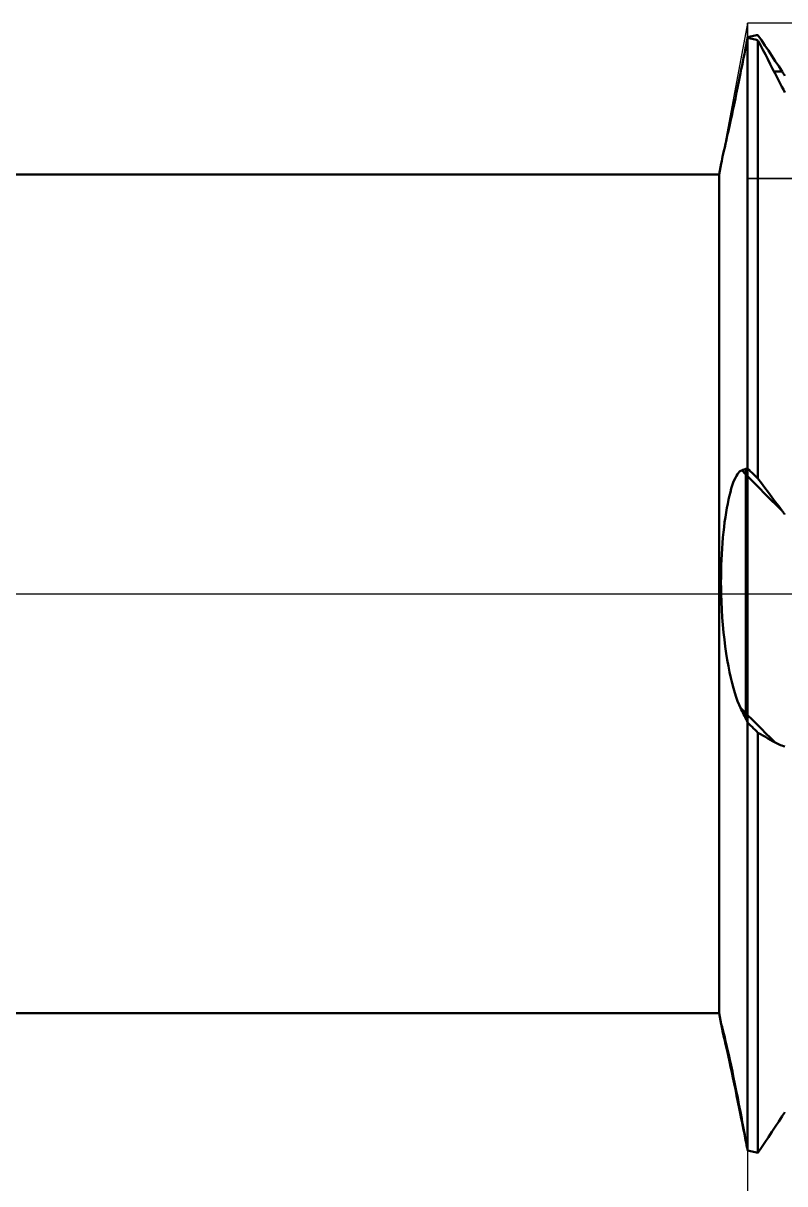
# Model space of a CAD drawing. Header units: millimetres. Extents: x -108 to 139, y -57 to 79.
# Drawn here: x 10.9 to 23.62, y -9.85 to 9.53 of the extents above; entities that cross this region are included whole.
import ezdxf

# ---------------------------------------------------------------- set-up
doc = ezdxf.new("R2010")
doc.units = ezdxf.units.MM
doc.header["$LTSCALE"] = 8
doc.linetypes.add('LONGDASH_DASH', pattern=[0.85, 0.4, -0.2, 0.05, -0.2])
for name, color, linetype in [('1', 4, 'CONTINUOUS'), ('2', 7, 'CONTINUOUS'), ('4', 2, 'LONGDASH_DASH'), ('CUT', 1, 'CONTINUOUS'), ('NOCUT', 7, 'CONTINUOUS'), ('SK4', 2, 'LONGDASH_DASH')]:
    doc.layers.add(name, color=color, linetype=linetype)

msp = doc.modelspace()

# ---------------------------------------------------------------- linework, layer by layer
at = {"layer": '1', "color": 4, "linetype": 'CONTINUOUS', "lineweight": 50}
for p, q in [((23.025, 9.298), (23.05, 9.303)), ((23.05, 9.303), (23.074, 9.308)), ((23.074, 9.308), (23.099, 9.313)), ((23.099, 9.313), (23.124, 9.318)), ((23.124, 9.318), (23.149, 9.323)), ((23.149, 9.323), (23.173, 9.328)), ((23.231, 9.242), (23.173, 9.328)), ((22.959, 9.074), (22.971, 9.138)), ((22.971, 9.138), (22.975, 9.16)), ((22.971, 9.138), (22.975, 9.158)), ((22.971, 9.138), (22.971, 9.138)), ((22.971, 9.138), (22.971, 9.138)), ((22.971, 9.138), (22.971, 9.138)), ((22.971, 9.138), (22.971, 9.138)), ((22.971, 9.138), (22.971, 9.138)), ((22.971, 9.138), (22.971, 9.138)), ((22.975, 9.16), (22.979, 9.182)), ((22.975, 9.158), (22.979, 9.178)), ((22.979, 9.182), (22.984, 9.204)), ((22.979, 9.178), (22.984, 9.199)), ((22.984, 9.204), (22.988, 9.226)), ((22.984, 9.199), (22.988, 9.219)), ((22.988, 9.226), (22.992, 9.248)), ((22.988, 9.219), (22.992, 9.239)), ((22.992, 9.248), (22.996, 9.27)), ((22.992, 9.239), (22.996, 9.259)), ((22.996, 9.27), (23, 9.292)), ((22.996, 9.259), (23, 9.28)), ((23, 9.292), (23.025, 9.298)), ((23, 9.29), (23, 9.292)), ((23, 9.29), (23, 9.292)), ((23, 9.288), (23, 9.29)), ((23, 9.288), (23, 9.29)), ((23, 9.286), (23, 9.288)), ((23, 9.286), (23, 9.288)), ((23, 9.284), (23, 9.286)), ((23, 9.284), (23, 9.286)), ((23, 9.282), (23, 9.284)), ((23, 9.282), (23, 9.284)), ((23, 9.28), (23, 9.282)), ((23, 9.28), (23, 9.282)), ((23.025, 9.274), (23, 9.28)), ((23, -9.292), (23, 9.28)), ((23.05, 9.268), (23.025, 9.274)), ((23.074, 9.263), (23.05, 9.268)), ((23.099, 9.257), (23.074, 9.263)), ((23.124, 9.251), (23.099, 9.257)), ((23.149, 9.245), (23.124, 9.251)), ((23.173, 9.239), (23.149, 9.245)), ((23.214, 9.16), (23.173, 9.239)), ((23.173, 1.926), (23.173, 9.239)), ((23.255, 9.081), (23.214, 9.16)), ((23.289, 9.155), (23.231, 9.242)), ((23.347, 9.068), (23.289, 9.155)), ((22.92, 8.883), (22.933, 8.947)), ((22.933, 8.947), (22.946, 9.011)), ((22.946, 9.011), (22.959, 9.074)), ((23.296, 9.002), (23.255, 9.081)), ((23.336, 8.923), (23.296, 9.002)), ((23.377, 8.843), (23.336, 8.923)), ((23.404, 8.981), (23.347, 9.068)), ((23.462, 8.894), (23.404, 8.981)), ((22.882, 8.693), (22.895, 8.756)), ((22.895, 8.756), (22.907, 8.82)), ((22.907, 8.82), (22.92, 8.883)), ((23.418, 8.764), (23.377, 8.843)), ((23.458, 8.684), (23.418, 8.764)), ((23.519, 8.806), (23.462, 8.894)), ((23.487, 8.717), (23.509, 8.717)), ((23.509, 8.717), (23.531, 8.717)), ((23.576, 8.718), (23.519, 8.806)), ((23.531, 8.717), (23.554, 8.718)), ((23.554, 8.718), (23.576, 8.718)), ((23.582, 8.708), (23.576, 8.718)), ((22.838, 8.475), (22.86, 8.582)), ((22.86, 8.582), (22.882, 8.693)), ((23.442, 8.716), (23.464, 8.717)), ((23.481, 8.64), (23.458, 8.684)), ((23.464, 8.717), (23.487, 8.717)), ((23.504, 8.595), (23.481, 8.64)), ((23.527, 8.551), (23.504, 8.595)), ((23.55, 8.506), (23.527, 8.551)), ((23.589, 8.698), (23.582, 8.708)), ((23.595, 8.688), (23.589, 8.698)), ((23.602, 8.678), (23.595, 8.688)), ((23.608, 8.669), (23.602, 8.678)), ((23.614, 8.659), (23.608, 8.669)), ((23.621, 8.649), (23.614, 8.659)), ((22.795, 8.268), (22.816, 8.37)), ((22.816, 8.37), (22.838, 8.475)), ((23.573, 8.461), (23.55, 8.506)), ((23.597, 8.416), (23.573, 8.461)), ((23.621, 8.371), (23.597, 8.416)), ((22.753, 8.073), (22.774, 8.168)), ((22.774, 8.168), (22.795, 8.268)), ((22.714, 7.892), (22.734, 7.98)), ((22.734, 7.98), (22.753, 8.073)), ((22.678, 7.726), (22.696, 7.807)), ((22.696, 7.807), (22.714, 7.892)), ((22.631, 7.512), (22.645, 7.579)), ((22.645, 7.579), (22.661, 7.65)), ((22.661, 7.65), (22.678, 7.726)), ((22.593, 7.345), (22.604, 7.395)), ((22.604, 7.395), (22.617, 7.451)), ((22.617, 7.451), (22.631, 7.512)), ((22.524, 7), (22.558, 7.182)), ((22.558, 7.183), (22.562, 7.202)), ((22.562, 7.202), (22.568, 7.228)), ((22.568, 7.228), (22.575, 7.261)), ((22.575, 7.261), (22.583, 7.3)), ((22.583, 7.3), (22.593, 7.345)), ((0, 7), (22.524, 7)), ((22.524, -7), (22.524, 7)), ((22.778, 1.9), (22.796, 1.938)), ((22.796, 1.938), (22.813, 1.972)), ((22.813, 1.972), (22.831, 2)), ((22.831, 2), (22.848, 2.023)), ((22.848, 2.023), (22.866, 2.041)), ((22.866, 2.041), (22.884, 2.055)), ((22.884, 2.055), (22.901, 2.063)), ((22.901, 2.063), (22.911, 2.066)), ((22.971, 1.992), (22.901, 2.063)), ((22.911, 2.066), (22.921, 2.069)), ((22.921, 2.069), (22.931, 2.072)), ((22.931, 2.072), (22.941, 2.076)), ((22.941, 2.076), (22.951, 2.079)), ((22.951, 2.079), (22.961, 2.082)), ((22.961, 2.082), (22.971, 2.086)), ((22.971, 2.086), (22.975, 2.087)), ((22.971, -2.086), (22.971, 2.086)), ((22.976, 1.988), (22.971, 1.992)), ((22.975, 2.087), (22.979, 2.087)), ((22.981, 1.983), (22.976, 1.988)), ((22.979, 2.087), (22.984, 2.088)), ((22.986, 1.978), (22.981, 1.983)), ((22.984, 2.088), (22.988, 2.089)), ((22.99, 1.973), (22.986, 1.978)), ((22.988, 2.089), (22.992, 2.09)), ((22.995, 1.968), (22.99, 1.973)), ((22.992, 2.09), (22.996, 2.091)), ((23, 1.963), (22.995, 1.968)), ((22.996, 2.091), (23, 2.092)), ((23.025, 2.068), (23, 2.092)), ((23.096, 1.866), (23, 1.963)), ((23.05, 2.045), (23.025, 2.068)), ((23.074, 2.021), (23.05, 2.045)), ((23.099, 1.997), (23.074, 2.021)), ((23.124, 1.973), (23.099, 1.997)), ((23.149, 1.95), (23.124, 1.973)), ((23.173, 1.926), (23.149, 1.95)), ((22.712, 1.7), (22.728, 1.757)), ((22.728, 1.757), (22.744, 1.809)), ((22.744, 1.809), (22.761, 1.857)), ((22.761, 1.857), (22.778, 1.9)), ((23.192, 1.769), (23.096, 1.866)), ((23.231, 1.848), (23.173, 1.926)), ((23.288, 1.672), (23.192, 1.769)), ((23.289, 1.77), (23.231, 1.848)), ((23.347, 1.692), (23.289, 1.77)), ((22.667, 1.506), (22.681, 1.575)), ((22.681, 1.575), (22.696, 1.64)), ((22.696, 1.64), (22.712, 1.7)), ((23.384, 1.577), (23.288, 1.672)), ((23.404, 1.615), (23.347, 1.692)), ((23.48, 1.481), (23.384, 1.577)), ((23.462, 1.538), (23.404, 1.615)), ((22.628, 1.28), (22.64, 1.358)), ((22.64, 1.358), (22.653, 1.434)), ((22.653, 1.434), (22.667, 1.506)), ((23.519, 1.462), (23.462, 1.538)), ((23.576, 1.387), (23.48, 1.481)), ((23.576, 1.387), (23.519, 1.462)), ((23.582, 1.378), (23.576, 1.387)), ((23.589, 1.37), (23.582, 1.378)), ((23.595, 1.361), (23.589, 1.37)), ((23.602, 1.352), (23.595, 1.361)), ((22.606, 1.114), (22.616, 1.198)), ((22.616, 1.198), (22.628, 1.28)), ((23.608, 1.344), (23.602, 1.352)), ((23.614, 1.335), (23.608, 1.344)), ((23.621, 1.326), (23.614, 1.335)), ((22.587, 0.939), (22.596, 1.028)), ((22.596, 1.028), (22.606, 1.114)), ((22.573, 0.758), (22.58, 0.849)), ((22.58, 0.849), (22.587, 0.939)), ((22.563, 0.571), (22.567, 0.665)), ((22.567, 0.665), (22.573, 0.758)), ((22.557, 0.382), (22.559, 0.477)), ((22.559, 0.477), (22.563, 0.571)), ((22.555, 0.19), (22.556, 0.286)), ((22.556, 0.286), (22.557, 0.382)), ((22.556, 0.095), (22.555, 0.19)), ((22.558, 0), (22.556, 0.095)), ((22.563, -0.132), (22.558, 0)), ((22.569, -0.263), (22.563, -0.132)), ((22.577, -0.392), (22.569, -0.263)), ((22.587, -0.519), (22.577, -0.392)), ((22.599, -0.643), (22.587, -0.519)), ((22.612, -0.763), (22.599, -0.643)), ((22.627, -0.88), (22.612, -0.763)), ((22.643, -0.992), (22.627, -0.88)), ((22.66, -1.101), (22.643, -0.992)), ((22.679, -1.205), (22.66, -1.101)), ((22.699, -1.305), (22.679, -1.205)), ((22.719, -1.399), (22.699, -1.305)), ((22.741, -1.488), (22.719, -1.399)), ((22.763, -1.572), (22.741, -1.488)), ((22.786, -1.65), (22.763, -1.572)), ((22.809, -1.722), (22.786, -1.65)), ((22.833, -1.789), (22.809, -1.722)), ((22.857, -1.849), (22.833, -1.789)), ((22.882, -1.903), (22.857, -1.849)), ((22.895, -1.929), (22.882, -1.903)), ((22.971, -1.992), (22.882, -1.903)), ((22.907, -1.955), (22.895, -1.929)), ((22.92, -1.982), (22.907, -1.955)), ((22.933, -2.008), (22.92, -1.982)), ((22.946, -2.034), (22.933, -2.008)), ((22.959, -2.06), (22.946, -2.034)), ((22.971, -2.086), (22.959, -2.06)), ((22.976, -1.997), (22.971, -1.992)), ((22.975, -2.094), (22.971, -2.086)), ((22.979, -2.103), (22.975, -2.094)), ((22.981, -2.002), (22.976, -1.997)), ((22.984, -2.112), (22.979, -2.103)), ((22.986, -2.007), (22.981, -2.002)), ((22.988, -2.121), (22.984, -2.112)), ((22.99, -2.012), (22.986, -2.007)), ((22.992, -2.13), (22.988, -2.121)), ((22.995, -2.017), (22.99, -2.012)), ((22.996, -2.139), (22.992, -2.13)), ((23, -2.022), (22.995, -2.017)), ((23.076, -2.099), (23, -2.022)), ((23.153, -2.176), (23.076, -2.099)), ((23, -2.148), (22.996, -2.139)), ((23.025, -2.172), (23, -2.148)), ((23.05, -2.196), (23.025, -2.172)), ((23.074, -2.22), (23.05, -2.196)), ((23.099, -2.244), (23.074, -2.22)), ((23.124, -2.269), (23.099, -2.244)), ((23.149, -2.293), (23.124, -2.269)), ((23.173, -2.317), (23.149, -2.293)), ((23.229, -2.253), (23.153, -2.176)), ((23.214, -2.341), (23.173, -2.317)), ((23.173, -9.328), (23.173, -2.317)), ((23.305, -2.329), (23.229, -2.253)), ((23.255, -2.365), (23.214, -2.341)), ((23.296, -2.388), (23.255, -2.365)), ((23.336, -2.412), (23.296, -2.388)), ((23.382, -2.405), (23.305, -2.329)), ((23.377, -2.435), (23.336, -2.412)), ((23.418, -2.458), (23.377, -2.435)), ((23.458, -2.48), (23.382, -2.405)), ((23.458, -2.48), (23.418, -2.458)), ((23.481, -2.492), (23.458, -2.48)), ((23.504, -2.504), (23.481, -2.492)), ((23.527, -2.514), (23.504, -2.504)), ((23.55, -2.523), (23.527, -2.514)), ((23.573, -2.532), (23.55, -2.523)), ((23.597, -2.539), (23.573, -2.532)), ((23.621, -2.546), (23.597, -2.539)), ((0, -7), (22.524, -7)), ((22.558, -7.182), (22.524, -7)), ((22.555, -7.166), (22.555, -7.164)), ((22.555, -7.164), (22.556, -7.164)), ((22.556, -7.169), (22.555, -7.166)), ((22.557, -7.167), (22.556, -7.164)), ((22.556, -7.173), (22.556, -7.169)), ((22.557, -7.177), (22.556, -7.173)), ((22.561, -7.178), (22.557, -7.167)), ((22.558, -7.183), (22.557, -7.177)), ((22.562, -7.203), (22.558, -7.183)), ((22.566, -7.197), (22.561, -7.178)), ((22.568, -7.229), (22.562, -7.203)), ((22.573, -7.222), (22.566, -7.197)), ((22.575, -7.262), (22.568, -7.229)), ((22.582, -7.255), (22.573, -7.222)), ((22.583, -7.301), (22.575, -7.262)), ((22.592, -7.296), (22.582, -7.255)), ((22.593, -7.345), (22.583, -7.301)), ((22.604, -7.345), (22.592, -7.296)), ((22.605, -7.396), (22.593, -7.345)), ((22.618, -7.4), (22.604, -7.345)), ((22.617, -7.452), (22.605, -7.396)), ((22.631, -7.513), (22.617, -7.452)), ((22.633, -7.463), (22.618, -7.4)), ((22.646, -7.58), (22.631, -7.513)), ((22.649, -7.532), (22.633, -7.463)), ((22.666, -7.608), (22.649, -7.532)), ((22.662, -7.651), (22.646, -7.58)), ((22.678, -7.727), (22.662, -7.651)), ((22.685, -7.691), (22.666, -7.608)), ((22.696, -7.807), (22.678, -7.727)), ((22.704, -7.779), (22.685, -7.691)), ((22.715, -7.892), (22.696, -7.807)), ((22.724, -7.873), (22.704, -7.779)), ((22.734, -7.981), (22.715, -7.892)), ((22.745, -7.972), (22.724, -7.873)), ((22.753, -8.073), (22.734, -7.981)), ((22.767, -8.076), (22.745, -7.972)), ((22.774, -8.169), (22.753, -8.073)), ((22.789, -8.183), (22.767, -8.076)), ((22.795, -8.268), (22.774, -8.169)), ((22.811, -8.294), (22.789, -8.183)), ((22.816, -8.37), (22.795, -8.268)), ((22.834, -8.408), (22.811, -8.294)), ((22.838, -8.475), (22.816, -8.37)), ((22.856, -8.524), (22.834, -8.408)), ((22.86, -8.583), (22.838, -8.475)), ((22.879, -8.642), (22.856, -8.524)), ((22.882, -8.693), (22.86, -8.583)), ((22.901, -8.761), (22.879, -8.642)), ((22.895, -8.756), (22.882, -8.693)), ((23.576, -8.718), (23.582, -8.708)), ((23.582, -8.708), (23.589, -8.698)), ((23.589, -8.698), (23.595, -8.688)), ((23.595, -8.688), (23.602, -8.678)), ((23.602, -8.678), (23.608, -8.669)), ((23.608, -8.669), (23.614, -8.659)), ((23.614, -8.659), (23.621, -8.649)), ((22.907, -8.82), (22.895, -8.756)), ((22.911, -8.815), (22.901, -8.761)), ((22.92, -8.883), (22.907, -8.82)), ((22.921, -8.869), (22.911, -8.815)), ((22.933, -8.947), (22.92, -8.883)), ((22.931, -8.923), (22.921, -8.869)), ((23.404, -8.981), (23.462, -8.894)), ((23.462, -8.894), (23.519, -8.806)), ((23.519, -8.806), (23.576, -8.718)), ((22.941, -8.976), (22.931, -8.923)), ((22.946, -9.011), (22.933, -8.947)), ((22.951, -9.03), (22.941, -8.976)), ((22.959, -9.074), (22.946, -9.011)), ((22.961, -9.084), (22.951, -9.03)), ((22.971, -9.138), (22.959, -9.074)), ((22.971, -9.138), (22.961, -9.084)), ((23.289, -9.155), (23.347, -9.068)), ((23.347, -9.068), (23.404, -8.981)), ((22.971, -9.138), (22.971, -9.138)), ((22.971, -9.138), (22.971, -9.138)), ((22.975, -9.16), (22.971, -9.138)), ((22.971, -9.138), (22.971, -9.138)), ((22.971, -9.138), (22.971, -9.138)), ((22.971, -9.138), (22.971, -9.138)), ((22.971, -9.138), (22.971, -9.138)), ((22.979, -9.182), (22.975, -9.16)), ((22.984, -9.204), (22.979, -9.182)), ((22.988, -9.226), (22.984, -9.204)), ((22.992, -9.248), (22.988, -9.226)), ((22.996, -9.27), (22.992, -9.248)), ((23, -9.292), (22.996, -9.27)), ((23.025, -9.298), (23, -9.292)), ((23.05, -9.303), (23.025, -9.298)), ((23.173, -9.328), (23.231, -9.242)), ((23.231, -9.242), (23.289, -9.155)), ((23.074, -9.308), (23.05, -9.303)), ((23.099, -9.313), (23.074, -9.308)), ((23.124, -9.318), (23.099, -9.313)), ((23.149, -9.323), (23.124, -9.318)), ((23.173, -9.328), (23.149, -9.323))]:
    msp.add_line(p, q, dxfattribs=at)
msp.add_ellipse((21.975, -13.335), major_axis=(0, 4.816), ratio=0.707107, start_param=6.011553, end_param=6.013679, dxfattribs=at)
at = {"layer": '2', "color": 7, "linetype": 'CONTINUOUS', "lineweight": 25}
msp.add_line((23, -0.875), (23, -22.525), dxfattribs=at)
at = {"layer": '4', "color": 2, "linetype": 'LONGDASH_DASH', "lineweight": 25}
msp.add_line((0, 0), (44, 0), dxfattribs=at)
at = {"layer": 'CUT', "color": 1, "linetype": 'CONTINUOUS', "lineweight": 25}
for p, q in [((40.03, 9.525), (23, 9.525)), ((23, 9.525), (23, 6.933)), ((23, 6.933), (43.235, 6.933))]:
    msp.add_line(p, q, dxfattribs=at)
at = {"layer": 'NOCUT', "color": 7, "linetype": 'CONTINUOUS', "lineweight": 25}
for p, q in [((23, 9.525), (22.524, 7)), ((23, 6.933), (23, 9.525)), ((22.524, 7), (0, 7)), ((43.235, 6.933), (23, 6.933)), ((0, 0), (44, 0))]:
    msp.add_line(p, q, dxfattribs=at)
at = {"layer": 'SK4', "color": 2, "linetype": 'LONGDASH_DASH', "lineweight": 25}
msp.add_line((-72, 0), (50, 0), dxfattribs=at)

doc.saveas('drawing.dxf')
